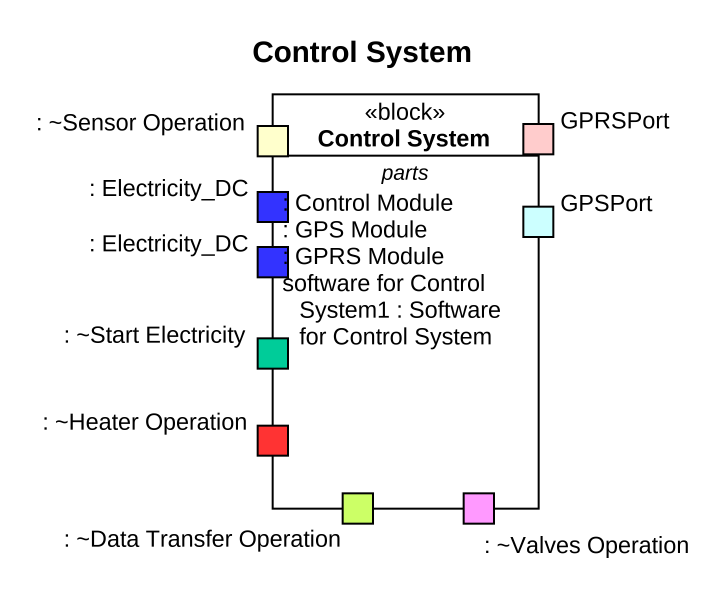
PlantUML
@startuml
title Control System
hide circle
hide empty members
class "Control System" as Control_System <<block>> {
  -- parts --
  : Control Module
  : GPS Module
  : GPRS Module
  software for Control System1 : Software for Control System
  -- ports --
  : Electricity_DC
  GPSPort
  GPRSPort
  : Electricity_DC
  : ~Valves Operation
  : ~Sensor Operation
  : ~Data Transfer Operation
  : ~Heater Operation
  : ~Start Electricity
}
@enduml
